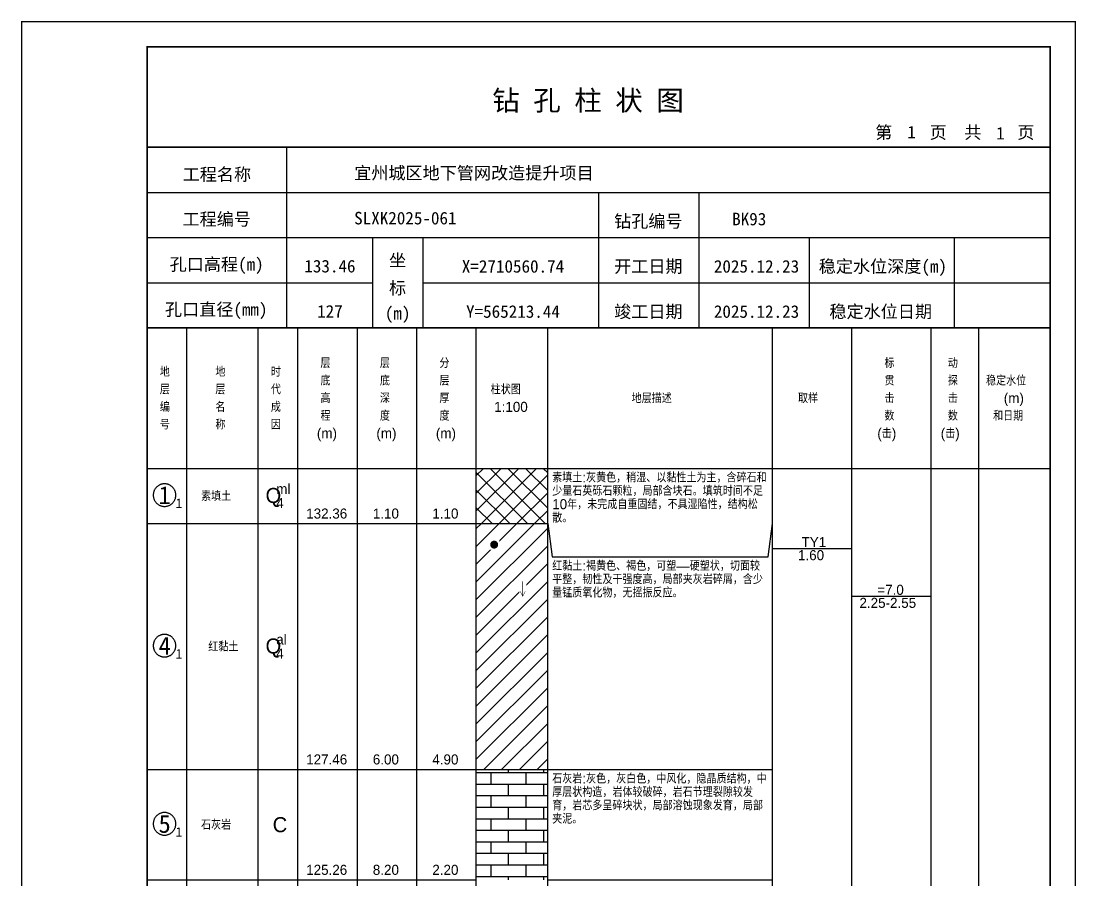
# Model space of a CAD drawing. Header units: millimetres. Extents: x 12489 to 89920, y 4630 to 4927.
# Drawn here: x 32729.3 to 32939.6, y 4755.7 to 4926.8 of the extents above; entities that cross this region are included whole.
import ezdxf
from ezdxf.enums import TextEntityAlignment as Align

# ---------------------------------------------------------------- set-up
doc = ezdxf.new("R2010")
doc.units = ezdxf.units.MM
doc.layers.add('GICAD_QUYANG', color=7, linetype='Continuous')
doc.layers.add('ZZT_TC', color=7, linetype='Continuous')
doc.styles.add('成果图图块', font='', dxfattribs={"height": 2.5})
doc.styles.add('成果图模板', font='')
doc.styles.add('成果图模板标题', font='simhei.ttf')
doc.styles.add('成果图表体', font='Comfont.shx', dxfattribs={"height": 2, "bigfont": 'Hztxt12a.shx'})
doc.styles.get('成果图图块').set_extended_font_data('FangSong_GB2312')
doc.styles.get('成果图模板').set_extended_font_data('FangSong_GB2312')

# ---------------------------------------------------------------- blocks, each defined once
blk = doc.blocks.new('DCBH-1-1-1134', base_point=(0.3, -0.11))
at = {"layer": 'ZZT_TC', "color": 7}
blk.add_polyline3d([(-0.19, 2.31, 0), (-0.3, 2.31, 0), (-0.41, 2.3, 0), (-0.52, 2.29, 0), (-0.63, 2.27, 0), (-0.73, 2.24, 0), (-0.84, 2.21, 0), (-0.95, 2.18, 0), (-1.05, 2.14, 0), (-1.15, 2.09, 0), (-1.25, 2.04, 0), (-1.35, 1.99, 0), (-1.44, 1.93, 0), (-1.53, 1.87, 0), (-1.62, 1.8, 0), (-1.7, 1.73, 0), (-1.78, 1.65, 0), (-1.86, 1.57, 0), (-1.93, 1.49, 0), (-2, 1.4, 0), (-2.06, 1.31, 0), (-2.12, 1.22, 0), (-2.17, 1.12, 0), (-2.22, 1.02, 0), (-2.27, 0.92, 0), (-2.31, 0.82, 0), (-2.34, 0.71, 0), (-2.37, 0.61, 0), (-2.4, 0.5, 0), (-2.41, 0.39, 0), (-2.43, 0.28, 0), (-2.44, 0.17, 0), (-2.44, 0.06, 0), (-2.44, -0.05, 0), (-2.43, -0.16, 0), (-2.41, -0.27, 0), (-2.4, -0.38, 0), (-2.37, -0.49, 0), (-2.34, -0.6, 0), (-2.31, -0.7, 0), (-2.27, -0.8, 0), (-2.22, -0.9, 0), (-2.17, -1, 0), (-2.12, -1.1, 0), (-2.06, -1.19, 0), (-2, -1.28, 0), (-1.93, -1.37, 0), (-1.86, -1.45, 0), (-1.78, -1.53, 0), (-1.7, -1.61, 0), (-1.62, -1.68, 0), (-1.53, -1.75, 0), (-1.44, -1.81, 0), (-1.35, -1.87, 0), (-1.25, -1.93, 0), (-1.15, -1.98, 0), (-1.05, -2.02, 0), (-0.95, -2.06, 0), (-0.84, -2.1, 0), (-0.73, -2.13, 0), (-0.63, -2.15, 0), (-0.52, -2.17, 0), (-0.41, -2.18, 0), (-0.3, -2.19, 0), (-0.19, -2.19, 0), (-0.08, -2.19, 0), (0.03, -2.18, 0), (0.14, -2.17, 0), (0.25, -2.15, 0), (0.36, -2.13, 0), (0.47, -2.1, 0), (0.57, -2.06, 0), (0.67, -2.02, 0), (0.77, -1.98, 0), (0.87, -1.93, 0), (0.97, -1.87, 0), (1.06, -1.81, 0), (1.15, -1.75, 0), (1.24, -1.68, 0), (1.32, -1.61, 0), (1.4, -1.53, 0), (1.48, -1.45, 0), (1.55, -1.37, 0), (1.62, -1.28, 0), (1.68, -1.19, 0), (1.74, -1.1, 0), (1.8, -1, 0), (1.85, -0.9, 0), (1.89, -0.8, 0), (1.93, -0.7, 0), (1.97, -0.6, 0), (2, -0.49, 0), (2.02, -0.38, 0), (2.04, -0.27, 0), (2.05, -0.16, 0), (2.06, -0.05, 0), (2.06, 0.06, 0), (2.06, 0.17, 0), (2.05, 0.28, 0), (2.04, 0.39, 0), (2.02, 0.5, 0), (2, 0.61, 0), (1.97, 0.71, 0), (1.93, 0.82, 0), (1.89, 0.92, 0), (1.85, 1.02, 0), (1.8, 1.12, 0), (1.74, 1.22, 0), (1.68, 1.31, 0), (1.62, 1.4, 0), (1.55, 1.49, 0), (1.48, 1.57, 0), (1.4, 1.65, 0), (1.32, 1.73, 0), (1.24, 1.8, 0), (1.15, 1.87, 0), (1.06, 1.93, 0), (0.97, 1.99, 0), (0.87, 2.04, 0), (0.77, 2.09, 0), (0.67, 2.14, 0), (0.57, 2.18, 0), (0.47, 2.21, 0), (0.36, 2.24, 0), (0.25, 2.27, 0), (0.14, 2.29, 0), (0.03, 2.3, 0), (-0.08, 2.31, 0), (-0.19, 2.31, 0)], dxfattribs=at)
at = {"style": '成果图图块'}
blk.add_text('1', height=3.57, dxfattribs=at).set_placement((-0.16, -1.74), align=Align.CENTER)
blk.add_text('1', height=1.91, dxfattribs=at).set_placement((2.03, -2.53))
blk = doc.blocks.new('DCBH-1-1-1135', base_point=(0.3, -0.11))
at = {"layer": 'ZZT_TC', "color": 7}
blk.add_polyline3d([(-0.19, 2.31, 0), (-0.3, 2.31, 0), (-0.41, 2.3, 0), (-0.52, 2.29, 0), (-0.63, 2.27, 0), (-0.73, 2.24, 0), (-0.84, 2.21, 0), (-0.95, 2.18, 0), (-1.05, 2.14, 0), (-1.15, 2.09, 0), (-1.25, 2.04, 0), (-1.35, 1.99, 0), (-1.44, 1.93, 0), (-1.53, 1.87, 0), (-1.62, 1.8, 0), (-1.7, 1.73, 0), (-1.78, 1.65, 0), (-1.86, 1.57, 0), (-1.93, 1.49, 0), (-2, 1.4, 0), (-2.06, 1.31, 0), (-2.12, 1.22, 0), (-2.17, 1.12, 0), (-2.22, 1.02, 0), (-2.27, 0.92, 0), (-2.31, 0.82, 0), (-2.34, 0.71, 0), (-2.37, 0.61, 0), (-2.4, 0.5, 0), (-2.41, 0.39, 0), (-2.43, 0.28, 0), (-2.44, 0.17, 0), (-2.44, 0.06, 0), (-2.44, -0.05, 0), (-2.43, -0.16, 0), (-2.41, -0.27, 0), (-2.4, -0.38, 0), (-2.37, -0.49, 0), (-2.34, -0.6, 0), (-2.31, -0.7, 0), (-2.27, -0.8, 0), (-2.22, -0.9, 0), (-2.17, -1, 0), (-2.12, -1.1, 0), (-2.06, -1.19, 0), (-2, -1.28, 0), (-1.93, -1.37, 0), (-1.86, -1.45, 0), (-1.78, -1.53, 0), (-1.7, -1.61, 0), (-1.62, -1.68, 0), (-1.53, -1.75, 0), (-1.44, -1.81, 0), (-1.35, -1.87, 0), (-1.25, -1.93, 0), (-1.15, -1.98, 0), (-1.05, -2.02, 0), (-0.95, -2.06, 0), (-0.84, -2.1, 0), (-0.73, -2.13, 0), (-0.63, -2.15, 0), (-0.52, -2.17, 0), (-0.41, -2.18, 0), (-0.3, -2.19, 0), (-0.19, -2.19, 0), (-0.08, -2.19, 0), (0.03, -2.18, 0), (0.14, -2.17, 0), (0.25, -2.15, 0), (0.36, -2.13, 0), (0.47, -2.1, 0), (0.57, -2.06, 0), (0.67, -2.02, 0), (0.77, -1.98, 0), (0.87, -1.93, 0), (0.97, -1.87, 0), (1.06, -1.81, 0), (1.15, -1.75, 0), (1.24, -1.68, 0), (1.32, -1.61, 0), (1.4, -1.53, 0), (1.48, -1.45, 0), (1.55, -1.37, 0), (1.62, -1.28, 0), (1.68, -1.19, 0), (1.74, -1.1, 0), (1.8, -1, 0), (1.85, -0.9, 0), (1.89, -0.8, 0), (1.93, -0.7, 0), (1.97, -0.6, 0), (2, -0.49, 0), (2.02, -0.38, 0), (2.04, -0.27, 0), (2.05, -0.16, 0), (2.06, -0.05, 0), (2.06, 0.06, 0), (2.06, 0.17, 0), (2.05, 0.28, 0), (2.04, 0.39, 0), (2.02, 0.5, 0), (2, 0.61, 0), (1.97, 0.71, 0), (1.93, 0.82, 0), (1.89, 0.92, 0), (1.85, 1.02, 0), (1.8, 1.12, 0), (1.74, 1.22, 0), (1.68, 1.31, 0), (1.62, 1.4, 0), (1.55, 1.49, 0), (1.48, 1.57, 0), (1.4, 1.65, 0), (1.32, 1.73, 0), (1.24, 1.8, 0), (1.15, 1.87, 0), (1.06, 1.93, 0), (0.97, 1.99, 0), (0.87, 2.04, 0), (0.77, 2.09, 0), (0.67, 2.14, 0), (0.57, 2.18, 0), (0.47, 2.21, 0), (0.36, 2.24, 0), (0.25, 2.27, 0), (0.14, 2.29, 0), (0.03, 2.3, 0), (-0.08, 2.31, 0), (-0.19, 2.31, 0)], dxfattribs=at)
at = {"style": '成果图图块'}
blk.add_text('4', height=3.57, dxfattribs=at).set_placement((-0.16, -1.74), align=Align.CENTER)
blk.add_text('1', height=1.91, dxfattribs=at).set_placement((2.03, -2.53))
blk = doc.blocks.new('DCBH-1-1-1136', base_point=(0.3, -0.11))
at = {"layer": 'ZZT_TC', "color": 7}
blk.add_polyline3d([(-0.19, 2.31, 0), (-0.3, 2.31, 0), (-0.41, 2.3, 0), (-0.52, 2.29, 0), (-0.63, 2.27, 0), (-0.73, 2.24, 0), (-0.84, 2.21, 0), (-0.95, 2.18, 0), (-1.05, 2.14, 0), (-1.15, 2.09, 0), (-1.25, 2.04, 0), (-1.35, 1.99, 0), (-1.44, 1.93, 0), (-1.53, 1.87, 0), (-1.62, 1.8, 0), (-1.7, 1.73, 0), (-1.78, 1.65, 0), (-1.86, 1.57, 0), (-1.93, 1.49, 0), (-2, 1.4, 0), (-2.06, 1.31, 0), (-2.12, 1.22, 0), (-2.17, 1.12, 0), (-2.22, 1.02, 0), (-2.27, 0.92, 0), (-2.31, 0.82, 0), (-2.34, 0.71, 0), (-2.37, 0.61, 0), (-2.4, 0.5, 0), (-2.41, 0.39, 0), (-2.43, 0.28, 0), (-2.44, 0.17, 0), (-2.44, 0.06, 0), (-2.44, -0.05, 0), (-2.43, -0.16, 0), (-2.41, -0.27, 0), (-2.4, -0.38, 0), (-2.37, -0.49, 0), (-2.34, -0.6, 0), (-2.31, -0.7, 0), (-2.27, -0.8, 0), (-2.22, -0.9, 0), (-2.17, -1, 0), (-2.12, -1.1, 0), (-2.06, -1.19, 0), (-2, -1.28, 0), (-1.93, -1.37, 0), (-1.86, -1.45, 0), (-1.78, -1.53, 0), (-1.7, -1.61, 0), (-1.62, -1.68, 0), (-1.53, -1.75, 0), (-1.44, -1.81, 0), (-1.35, -1.87, 0), (-1.25, -1.93, 0), (-1.15, -1.98, 0), (-1.05, -2.02, 0), (-0.95, -2.06, 0), (-0.84, -2.1, 0), (-0.73, -2.13, 0), (-0.63, -2.15, 0), (-0.52, -2.17, 0), (-0.41, -2.18, 0), (-0.3, -2.19, 0), (-0.19, -2.19, 0), (-0.08, -2.19, 0), (0.03, -2.18, 0), (0.14, -2.17, 0), (0.25, -2.15, 0), (0.36, -2.13, 0), (0.47, -2.1, 0), (0.57, -2.06, 0), (0.67, -2.02, 0), (0.77, -1.98, 0), (0.87, -1.93, 0), (0.97, -1.87, 0), (1.06, -1.81, 0), (1.15, -1.75, 0), (1.24, -1.68, 0), (1.32, -1.61, 0), (1.4, -1.53, 0), (1.48, -1.45, 0), (1.55, -1.37, 0), (1.62, -1.28, 0), (1.68, -1.19, 0), (1.74, -1.1, 0), (1.8, -1, 0), (1.85, -0.9, 0), (1.89, -0.8, 0), (1.93, -0.7, 0), (1.97, -0.6, 0), (2, -0.49, 0), (2.02, -0.38, 0), (2.04, -0.27, 0), (2.05, -0.16, 0), (2.06, -0.05, 0), (2.06, 0.06, 0), (2.06, 0.17, 0), (2.05, 0.28, 0), (2.04, 0.39, 0), (2.02, 0.5, 0), (2, 0.61, 0), (1.97, 0.71, 0), (1.93, 0.82, 0), (1.89, 0.92, 0), (1.85, 1.02, 0), (1.8, 1.12, 0), (1.74, 1.22, 0), (1.68, 1.31, 0), (1.62, 1.4, 0), (1.55, 1.49, 0), (1.48, 1.57, 0), (1.4, 1.65, 0), (1.32, 1.73, 0), (1.24, 1.8, 0), (1.15, 1.87, 0), (1.06, 1.93, 0), (0.97, 1.99, 0), (0.87, 2.04, 0), (0.77, 2.09, 0), (0.67, 2.14, 0), (0.57, 2.18, 0), (0.47, 2.21, 0), (0.36, 2.24, 0), (0.25, 2.27, 0), (0.14, 2.29, 0), (0.03, 2.3, 0), (-0.08, 2.31, 0), (-0.19, 2.31, 0)], dxfattribs=at)
at = {"style": '成果图图块'}
blk.add_text('5', height=3.57, dxfattribs=at).set_placement((-0.16, -1.74), align=Align.CENTER)
blk.add_text('1', height=1.91, dxfattribs=at).set_placement((2.03, -2.53))
blk = doc.blocks.new('gkqy1.dwg', base_point=(0.8, 0))
blk.add_wipeout([(-0.2, -0.2), (1.8, -0.2), (1.8, 1.8), (-0.2, 1.8)])
at = {"layer": 'GICAD_QUYANG'}
h = blk.add_hatch(color=7, dxfattribs=at)
edge = h.paths.add_edge_path()
edge.add_arc((0.8, 0.8), 0.8, 0, 360)
blk = doc.blocks.new('zztSLbg.dwg', base_point=(0.5, 0))
blk.add_wipeout([(-0.2, -0.2), (1.2, -0.2), (1.2, 3.2), (-0.2, 3.2)])
at = {"color": 7, "const_width": 0.1}
for points in [[(0.5, 3), (0.5, 0)], [(0, 1), (0.5, 0), (1, 1)]]:
    blk.add_lwpolyline(points, dxfattribs=at)
blk = doc.blocks.new('钻孔柱状图路桥昇龙制图梁世成校核莫家里.dwg93', base_point=(25, 236))
for p, q in [((52.82, 236), (52.82, 272)), ((25, 263), (205, 263)), ((115, 236), (115, 263)), ((135, 236), (135, 263)), ((25, 254), (205, 254)), ((70, 236), (70, 254)), ((80, 236), (80, 254)), ((157, 236), (157, 254)), ((185.95, 236), (185.95, 254)), ((25, 245), (70, 245)), ((80, 245), (205, 245))]:
    blk.add_line(p, q)
for points, const_width in [([(0, 0), (210, 0), (210, 297), (0, 297)], 0.25), ([(25, 5), (205, 5), (205, 292), (25, 292)], 0.3)]:
    blk.add_lwpolyline(points, close=True, dxfattribs=dict(const_width=const_width))
at = {"const_width": 0.3}
for points in [[(25, 272), (205, 272)], [(25, 236), (205, 236)]]:
    blk.add_lwpolyline(points, dxfattribs=at)
for s, height, style, p in [('钻 孔 柱 状 图', 4, '成果图模板标题', (93.8, 279.31)), ('第', 2.5, '成果图模板', (170.12, 273.7)), ('页', 2.5, '成果图模板', (180.96, 273.7)), ('共', 2.5, '成果图模板', (187.88, 273.7)), ('页', 2.5, '成果图模板', (198.44, 273.7)), ('工程名称', 2.5, '成果图模板', (32.07, 265.32)), ('宜州城区地下管网改造提升项目', 2.5, '成果图模板', (66.26, 265.61)), ('工程编号', 2.5, '成果图模板', (32.05, 256.41)), ('SLXK2025-061', 2.5, '成果图模板', (66.26, 256.61)), ('钻孔编号', 2.5, '成果图模板', (118.08, 256)), ('BK93', 2.5, '成果图模板', (141.61, 256.43)), ('孔口高程(m)', 2.5, '成果图模板', (29.48, 247.41)), ('坐', 2.5, '成果图模板', (73.21, 248.24)), ('开工日期', 2.5, '成果图模板', (118.08, 247)), ('稳定水位深度(m)', 2.5, '成果图模板', (158.86, 247)), ('标', 2.5, '成果图模板', (73.21, 242.7)), ('孔口直径(mm)', 2.5, '成果图模板', (28.54, 238.41)), ('(m) ', 2.5, '成果图模板', (72.38, 237.65)), ('竣工日期', 2.5, '成果图模板', (118.08, 238)), ('稳定水位日期', 2.5, '成果图模板', (160.99, 238))]:
    blk.add_text(s, height=height, dxfattribs=dict(style=style)).set_placement(p)
at = {"style": '成果图模板'}
for s, p in [('1', (177.35, 273.74)), ('1', (195.08, 273.53)), ('133.46', (61.43, 247.04)), ('X=2710560.74', (97.92, 247)), ('2025.12.23', (146.46, 247)), ('127', (61.43, 238.04)), ('Y=565213.44', (97.92, 238)), ('2025.12.23', (146.46, 238))]:
    blk.add_text(s, height=2.5, dxfattribs=at).set_placement(p, align=Align.CENTER)

msp = doc.modelspace()

# ---------------------------------------------------------------- hatches: boundary and pattern name
at = {"linetype": 'Continuous'}
h = msp.add_hatch(dxfattribs=at)
h.set_pattern_fill('GKSTT', scale=0.5, style=0, pattern_type=2)
h.set_pattern_definition([(45, (0, 0), (-1.76776695, 1.76776695), []), (135, (0, 0), (-1.76776695, -1.76776695), [])])
h.paths.add_polyline_path([(32820.06, 4826.71), (32834.29, 4826.71), (32834.29, 4837.71), (32820.06, 4837.71)])
h = msp.add_hatch(dxfattribs=at)
h.set_pattern_fill('GKNXT', scale=0.5, style=0, pattern_type=2)
h.set_pattern_definition([(45, (0, 0), (-1.76776695, 1.76776695), [])])
h.paths.add_polyline_path([(32820.06, 4777.71), (32834.29, 4777.71), (32834.29, 4826.71), (32820.06, 4826.71)])
h = msp.add_hatch(dxfattribs=at)
h.set_pattern_fill('GKSHY', scale=0.5, style=0, pattern_type=2)
h.set_pattern_definition([(0, (0, 0), (0, 2.3), []), (90, (0, 0), (-3.5, 2.3), [2.3, -2.3])])
h.paths.add_polyline_path([(32820.06, 4755.71), (32834.29, 4755.71), (32834.29, 4777.71), (32820.06, 4777.71)])

# ---------------------------------------------------------------- linework, layer by layer
at = {"color": 0}
for p, q in [((32754.45, 4837.71), (32762.35, 4837.71)), ((32754.45, 4826.71), (32754.45, 4837.71)), ((32762.35, 4826.71), (32762.35, 4837.71)), ((32754.45, 4826.71), (32762.35, 4826.71)), ((32754.45, 4826.71), (32762.35, 4826.71)), ((32754.45, 4777.71), (32754.45, 4826.71)), ((32762.35, 4777.71), (32762.35, 4826.71)), ((32754.45, 4777.71), (32762.35, 4777.71)), ((32754.45, 4777.71), (32762.35, 4777.71)), ((32754.45, 4755.71), (32754.45, 4777.71)), ((32762.35, 4755.71), (32762.35, 4777.71)), ((32754.45, 4755.71), (32762.35, 4755.71))]:
    msp.add_line(p, q, dxfattribs=at)
for points in [[(32754.45, 4865.71), (32762.35, 4865.71)], [(32754.45, 4837.71), (32754.45, 4865.71)], [(32762.35, 4837.71), (32762.35, 4865.71)], [(32762.35, 4865.71), (32776.58, 4865.71)], [(32762.35, 4837.71), (32762.35, 4865.71)], [(32776.58, 4837.71), (32776.58, 4865.71)], [(32776.58, 4865.71), (32784.49, 4865.71)], [(32776.58, 4837.71), (32776.58, 4865.71)], [(32784.49, 4837.71), (32784.49, 4865.71)], [(32784.49, 4865.71), (32796.35, 4865.71)], [(32784.49, 4837.71), (32784.49, 4865.71)], [(32796.35, 4837.71), (32796.35, 4865.71)], [(32796.35, 4865.71), (32808.2, 4865.71)], [(32796.35, 4837.71), (32796.35, 4865.71)], [(32808.2, 4837.71), (32808.2, 4865.71)], [(32808.2, 4865.71), (32820.06, 4865.71)], [(32808.2, 4837.71), (32808.2, 4865.71)], [(32820.06, 4837.71), (32820.06, 4865.71)], [(32820.06, 4865.71), (32834.29, 4865.71)], [(32820.06, 4837.71), (32820.06, 4865.71)], [(32834.29, 4837.71), (32834.29, 4865.71)], [(32834.29, 4865.71), (32879.11, 4865.71)], [(32834.29, 4837.71), (32834.29, 4865.71)], [(32879.11, 4837.71), (32879.11, 4865.71)], [(32879.11, 4865.71), (32894.92, 4865.71)], [(32879.11, 4837.71), (32879.11, 4865.71)], [(32894.92, 4837.71), (32894.92, 4865.71)], [(32894.92, 4865.71), (32910.73, 4865.71)], [(32894.92, 4837.71), (32894.92, 4865.71)], [(32910.73, 4837.71), (32910.73, 4865.71)], [(32910.73, 4865.71), (32920.22, 4865.71)], [(32910.73, 4837.71), (32910.73, 4865.71)], [(32920.22, 4837.71), (32920.22, 4865.71)], [(32920.22, 4865.71), (32934.45, 4865.71)], [(32920.22, 4837.71), (32920.22, 4865.71)], [(32934.45, 4837.71), (32934.45, 4865.71)], [(32754.45, 4837.71), (32762.35, 4837.71)], [(32754.45, 4643.71), (32754.45, 4837.71)], [(32754.45, 4837.71), (32762.35, 4837.71)], [(32762.35, 4643.71), (32762.35, 4837.71)], [(32762.35, 4837.71), (32776.58, 4837.71)], [(32762.35, 4643.71), (32762.35, 4837.71)], [(32762.35, 4837.71), (32776.58, 4837.71)], [(32762.35, 4837.71), (32776.58, 4837.71)], [(32762.35, 4826.71), (32762.35, 4837.71)], [(32776.58, 4643.71), (32776.58, 4837.71)], [(32776.58, 4826.71), (32776.58, 4837.71)], [(32776.58, 4837.71), (32784.49, 4837.71)], [(32776.58, 4643.71), (32776.58, 4837.71)], [(32776.58, 4837.71), (32784.49, 4837.71)], [(32776.58, 4837.71), (32784.49, 4837.71)], [(32776.58, 4826.71), (32776.58, 4837.71)], [(32784.49, 4643.71), (32784.49, 4837.71)], [(32784.49, 4826.71), (32784.49, 4837.71)], [(32784.49, 4837.71), (32796.35, 4837.71)], [(32784.49, 4643.71), (32784.49, 4837.71)], [(32784.49, 4837.71), (32796.35, 4837.71)], [(32784.49, 4837.71), (32796.35, 4837.71)], [(32784.49, 4826.71), (32784.49, 4837.71)], [(32796.35, 4643.71), (32796.35, 4837.71)], [(32796.35, 4826.71), (32796.35, 4837.71)], [(32796.35, 4837.71), (32808.2, 4837.71)], [(32796.35, 4643.71), (32796.35, 4837.71)], [(32796.35, 4837.71), (32808.2, 4837.71)], [(32796.35, 4837.71), (32808.2, 4837.71)], [(32796.35, 4826.71), (32796.35, 4837.71)], [(32808.2, 4643.71), (32808.2, 4837.71)], [(32808.2, 4826.71), (32808.2, 4837.71)], [(32808.2, 4837.71), (32820.06, 4837.71)], [(32808.2, 4643.71), (32808.2, 4837.71)], [(32808.2, 4837.71), (32820.06, 4837.71)], [(32808.2, 4837.71), (32820.06, 4837.71)], [(32808.2, 4826.71), (32808.2, 4837.71)], [(32820.06, 4643.71), (32820.06, 4837.71)], [(32820.06, 4826.71), (32820.06, 4837.71)], [(32820.06, 4837.71), (32834.29, 4837.71)], [(32820.06, 4643.71), (32820.06, 4837.71)], [(32820.06, 4837.71), (32834.29, 4837.71)], [(32834.29, 4643.71), (32834.29, 4837.71)], [(32834.29, 4837.71), (32879.11, 4837.71)], [(32834.29, 4643.71), (32834.29, 4837.71)], [(32834.29, 4837.71), (32879.11, 4837.71)], [(32834.29, 4826.71), (32834.29, 4837.71)], [(32879.11, 4643.71), (32879.11, 4837.71)], [(32879.11, 4826.71), (32879.11, 4837.71)], [(32879.11, 4837.71), (32894.92, 4837.71)], [(32879.11, 4643.71), (32879.11, 4837.71)], [(32879.11, 4837.71), (32894.92, 4837.71)], [(32894.92, 4643.71), (32894.92, 4837.71)], [(32894.92, 4837.71), (32910.73, 4837.71)], [(32894.92, 4643.71), (32894.92, 4837.71)], [(32894.92, 4837.71), (32910.73, 4837.71)], [(32910.73, 4643.71), (32910.73, 4837.71)], [(32910.73, 4837.71), (32920.22, 4837.71)], [(32910.73, 4643.71), (32910.73, 4837.71)], [(32910.73, 4837.71), (32920.22, 4837.71)], [(32920.22, 4643.71), (32920.22, 4837.71)], [(32920.22, 4837.71), (32934.45, 4837.71)], [(32920.22, 4643.71), (32920.22, 4837.71)], [(32920.22, 4837.71), (32934.45, 4837.71)], [(32934.45, 4643.71), (32934.45, 4837.71)], [(32762.35, 4826.71), (32776.58, 4826.71)], [(32762.35, 4826.71), (32776.58, 4826.71)], [(32762.35, 4777.71), (32762.35, 4826.71)], [(32776.58, 4777.71), (32776.58, 4826.71)], [(32776.58, 4826.71), (32784.49, 4826.71)], [(32776.58, 4826.71), (32784.49, 4826.71)], [(32776.58, 4777.71), (32776.58, 4826.71)], [(32784.49, 4777.71), (32784.49, 4826.71)], [(32784.49, 4826.71), (32796.35, 4826.71)], [(32784.49, 4826.71), (32796.35, 4826.71)], [(32784.49, 4777.71), (32784.49, 4826.71)], [(32796.35, 4777.71), (32796.35, 4826.71)], [(32796.35, 4826.71), (32808.2, 4826.71)], [(32796.35, 4826.71), (32808.2, 4826.71)], [(32796.35, 4777.71), (32796.35, 4826.71)], [(32808.2, 4777.71), (32808.2, 4826.71)], [(32808.2, 4826.71), (32820.06, 4826.71)], [(32808.2, 4826.71), (32820.06, 4826.71)], [(32808.2, 4777.71), (32808.2, 4826.71)], [(32820.06, 4777.71), (32820.06, 4826.71)], [(32834.29, 4826.71), (32835.19, 4820.11)], [(32834.29, 4777.71), (32834.29, 4826.71)], [(32878.22, 4820.11), (32879.11, 4826.71)], [(32879.11, 4777.71), (32879.11, 4826.71)], [(32879.11, 4821.71), (32894.92, 4821.71)], [(32835.19, 4820.11), (32878.22, 4820.11)], [(32894.92, 4812.21), (32910.73, 4812.21)], [(32762.35, 4777.71), (32776.58, 4777.71)], [(32762.35, 4777.71), (32776.58, 4777.71)], [(32762.35, 4755.71), (32762.35, 4777.71)], [(32776.58, 4755.71), (32776.58, 4777.71)], [(32776.58, 4777.71), (32784.49, 4777.71)], [(32776.58, 4777.71), (32784.49, 4777.71)], [(32776.58, 4755.71), (32776.58, 4777.71)], [(32784.49, 4755.71), (32784.49, 4777.71)], [(32784.49, 4777.71), (32796.35, 4777.71)], [(32784.49, 4777.71), (32796.35, 4777.71)], [(32784.49, 4755.71), (32784.49, 4777.71)], [(32796.35, 4755.71), (32796.35, 4777.71)], [(32796.35, 4777.71), (32808.2, 4777.71)], [(32796.35, 4777.71), (32808.2, 4777.71)], [(32796.35, 4755.71), (32796.35, 4777.71)], [(32808.2, 4755.71), (32808.2, 4777.71)], [(32808.2, 4777.71), (32820.06, 4777.71)], [(32808.2, 4777.71), (32820.06, 4777.71)], [(32808.2, 4755.71), (32808.2, 4777.71)], [(32820.06, 4755.71), (32820.06, 4777.71)], [(32834.29, 4777.71), (32879.11, 4777.71)], [(32834.29, 4777.71), (32879.11, 4777.71)], [(32834.29, 4755.71), (32834.29, 4777.71)], [(32879.11, 4755.71), (32879.11, 4777.71)], [(32762.35, 4755.71), (32776.58, 4755.71)], [(32776.58, 4755.71), (32784.49, 4755.71)], [(32784.49, 4755.71), (32796.35, 4755.71)], [(32796.35, 4755.71), (32808.2, 4755.71)], [(32808.2, 4755.71), (32820.06, 4755.71)], [(32834.29, 4755.71), (32879.11, 4755.71)]]:
    msp.add_lwpolyline(points, dxfattribs=at)
at = {"color": 7, "flags": 128}
for points in [[(32820.06, 4826.71), (32834.29, 4826.71)], [(32820.06, 4777.71), (32834.29, 4777.71)]]:
    msp.add_lwpolyline(points, dxfattribs=at)

# ---------------------------------------------------------------- block references
for name, p in [('DCBH-1-1-1134', (32758.4, 4832.21)), ('DCBH-1-1-1135', (32758.4, 4802.21)), ('DCBH-1-1-1136', (32758.4, 4766.71))]:
    msp.add_blockref(name, p)

# ---------------------------------------------------------------- texts
at = {"color": 0, "style": '成果图表体'}
for s, height, p in [('层', 2, (32789, 4857.71)), ('层', 2, (32800.85, 4857.71)), ('分', 2, (32812.71, 4857.71)), ('标', 2, (32901.41, 4857.71)), ('动', 2, (32914.05, 4857.71)), ('地', 2, (32756.98, 4855.96)), ('地', 2, (32768.05, 4855.96)), ('时', 2, (32779.11, 4855.96)), ('底', 2, (32789, 4854.21)), ('底', 2, (32800.85, 4854.21)), ('层', 2, (32812.71, 4854.21)), ('贯', 2, (32901.41, 4854.21)), ('探', 2, (32914.05, 4854.21)), ('稳定水位', 2, (32921.65, 4854.21)), ('层', 2, (32756.98, 4852.46)), ('层', 2, (32768.05, 4852.46)), ('代', 2, (32779.11, 4852.46)), ('高', 2, (32789, 4850.71)), ('深', 2, (32800.85, 4850.71)), ('厚', 2, (32812.71, 4850.71)), ('柱状图', 2, (32822.91, 4852.46)), ('地层描述', 2, (32851.02, 4850.71)), ('取样', 2, (32884.18, 4850.71)), ('击', 2, (32901.41, 4850.71)), ('击', 2, (32914.05, 4850.71)), ('(m)', 2, (32925.2, 4850.71)), ('编', 2, (32756.98, 4848.96)), ('名', 2, (32768.05, 4848.96)), ('成', 2, (32779.11, 4848.96)), ('1:100', 2, (32823.62, 4848.96)), ('程', 2, (32789, 4847.21)), ('度', 2, (32800.85, 4847.21)), ('度', 2, (32812.71, 4847.21)), ('数', 2, (32901.41, 4847.21)), ('数', 2, (32914.05, 4847.21)), ('和日期', 2, (32923.07, 4847.21)), ('号', 2, (32756.98, 4845.46)), ('称', 2, (32768.05, 4845.46)), ('因', 2, (32779.11, 4845.46)), ('(m)', 2, (32788.28, 4843.71)), ('(m)', 2, (32800.14, 4843.71)), ('(m)', 2, (32812, 4843.71)), ('(击)', 2, (32899.99, 4843.71)), ('(击)', 2, (32912.63, 4843.71)), ('Q', 3, (32778.05, 4830.81)), ('ml', 2, (32780.18, 4832.61)), ('素填土', 2, (32765.2, 4831.21)), ('4', 2, (32780.18, 4829.81)), ('132.36', 2, (32786.15, 4827.71)), ('1.10', 2, (32799.43, 4827.71)), ('1.10', 2, (32811.29, 4827.71)), ('TY1', 2, (32884.89, 4822.01)), ('1.60', 2, (32884.18, 4819.41)), ('=7.0', 2, (32899.99, 4812.51)), ('2.25-2.55', 2, (32896.43, 4809.91)), ('al', 2, (32780.18, 4802.61)), ('红黏土', 2, (32766.63, 4801.21)), ('Q', 3, (32778.05, 4800.81)), ('4', 2, (32780.18, 4799.81)), ('127.46', 2, (32786.15, 4778.71)), ('6.00', 2, (32799.43, 4778.71)), ('4.90', 2, (32811.29, 4778.71)), ('石灰岩', 2, (32765.2, 4765.71)), ('C', 3, (32779.47, 4765.21)), ('125.26', 2, (32786.15, 4756.71)), ('8.20', 2, (32799.43, 4756.71)), ('2.20', 2, (32811.29, 4756.71))]:
    msp.add_text(s, height=height, dxfattribs=at).set_placement(p)
at = {"color": 0, "char_height": 2, "width": 43.0292, "attachment_point": 1, "line_spacing_factor": 0.8, "style": '成果图表体'}
for s, insert in [('素填土:灰黄色，稍湿、以黏性土为主，含碎石和少量石英砾石颗粒，局部含块石。填筑时间不足10年，未完成自重固结，不具湿陷性，结构松散。', (32835.19, 4836.91)), ('红黏土:褐黄色、褐色，可塑—硬塑状，切面较平整，韧性及干强度高，局部夹灰岩碎屑，含少量锰质氧化物，无摇振反应。', (32835.19, 4819.31)), ('石灰岩:灰色，灰白色，中风化，隐晶质结构，中厚层状构造，岩体较破碎，岩石节理裂隙较发育，岩芯多呈碎块状，局部溶蚀现象发育，局部夹泥。', (32835.19, 4776.91))]:
    msp.add_mtext(s, dxfattribs=dict(at, insert=insert))

# ---------------------------------------------------------------- next in the draw order: block references
for name, p in [('gkqy1.dwg', (32823.62, 4821.71)), ('zztSLbg.dwg', (32829.31, 4812.21))]:
    msp.add_blockref(name, p)

# ---------------------------------------------------------------- next in the draw order: block references
msp.add_blockref('钻孔柱状图路桥昇龙制图梁世成校核莫家里.dwg93', (32754.45, 4865.71))

doc.saveas('drawing.dxf')
